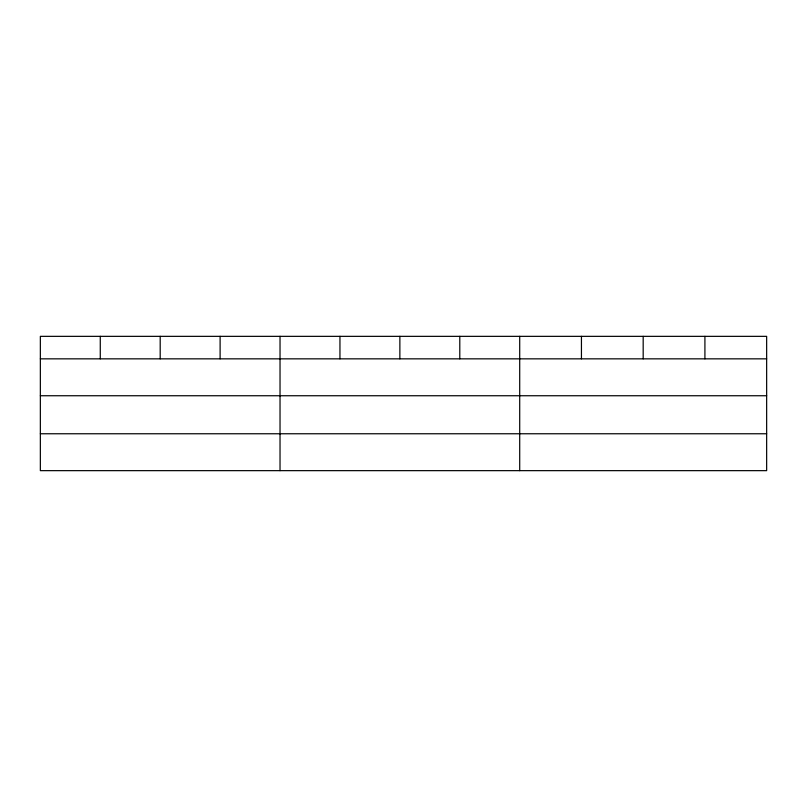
<?xml version="1.0" encoding="UTF-8"?>
<svg xmlns="http://www.w3.org/2000/svg" width="807" height="807" viewBox="0 0 807 807"><rect width="100%" height="100%" fill="white"/><g stroke="black" fill="none" stroke-linecap="round" stroke-linejoin="round"><path stroke-width="1.21" d="M766.65 395.743L766.65 336.348L40.35 336.348L40.35 470.652L766.65 470.652L766.65 395.743L40.35 395.743M40.35 358.843L766.65 358.843M40.35 433.762L766.65 433.762M704.914 336.348L704.914 358.843M643.179 336.348L643.179 358.843M581.443 336.348L581.443 358.843M519.708 336.348L519.708 470.652M459.788 336.348L459.788 358.843M399.868 336.348L399.868 358.843M339.949 336.348L339.949 358.843M280.029 336.348L280.029 470.652M220.109 336.348L220.109 358.843M160.19 336.348L160.19 358.843M100.27 336.348L100.27 358.843"/></g></svg>
